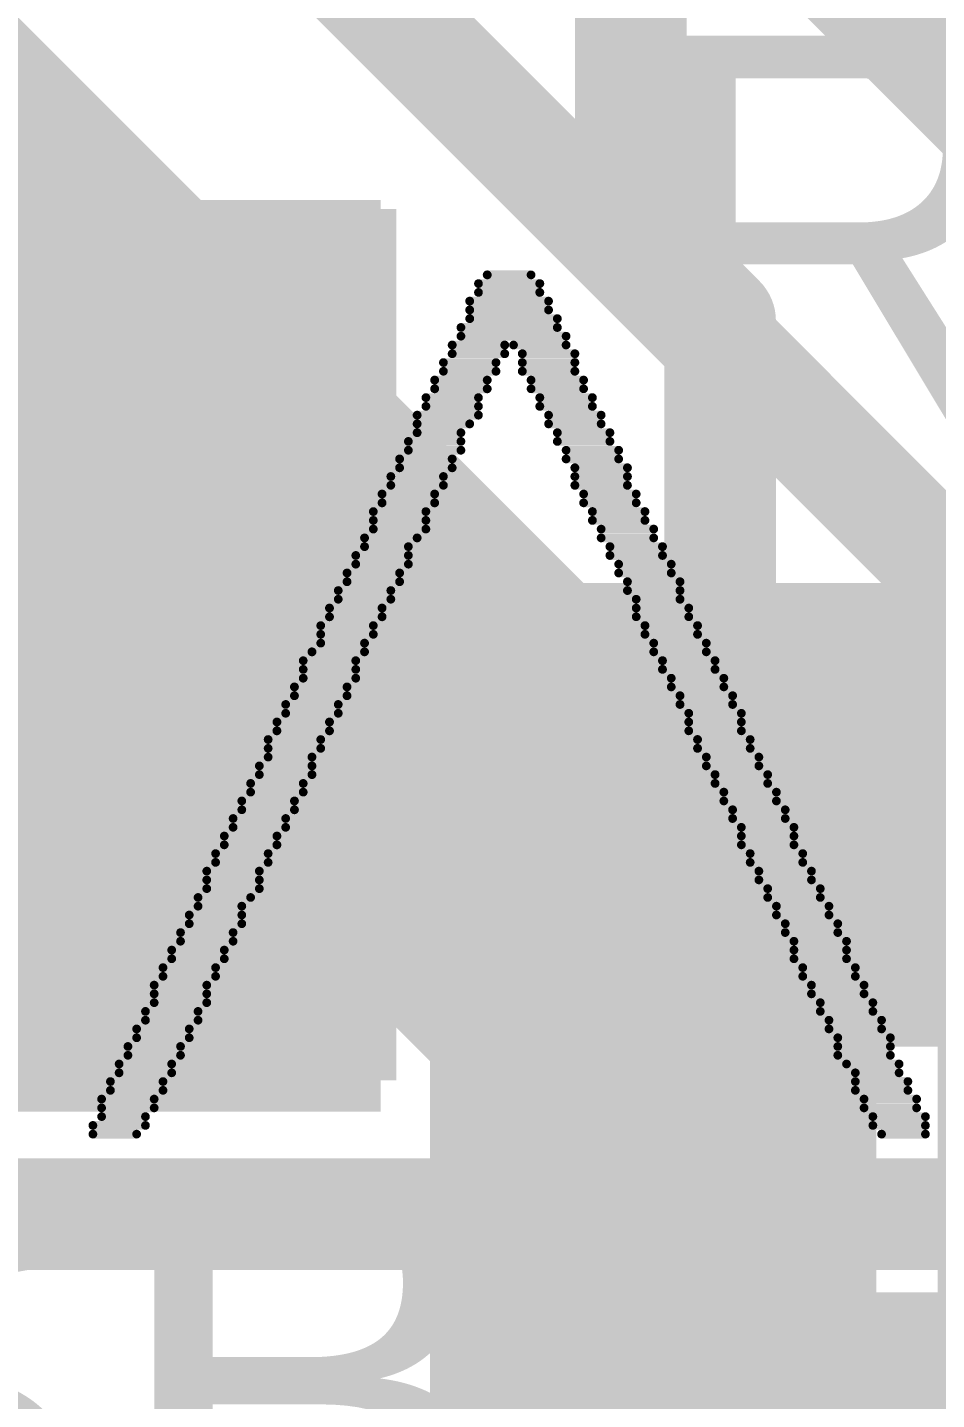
# Model space of a CAD drawing. Header units: millimetres. Extents: x -0.14 to 1.19, y -0.12 to 0.99.
# Drawn here: x 0.847 to 0.9284, y 0.2934 to 0.4163 of the extents above; entities that cross this region are included whole.
import ezdxf

# ---------------------------------------------------------------- set-up
doc = ezdxf.new("R2010")
doc.units = ezdxf.units.MM
doc.header["$MEASUREMENT"] = 0
for name, color, linetype in [('BottomLayer', 5, 'Continuous'), ('BottomOverlay', 54, 'Continuous'), ('TopLayer', 1, 'Continuous'), ('TopOverlay', 2, 'Continuous'), ('TopPaste', 8, 'Continuous'), ('TopSolder', 216, 'Continuous')]:
    doc.layers.add(name, color=color, linetype=linetype)
doc.styles.add('Arial', font='', dxfattribs={"height": 0.2})
doc.styles.get('Arial').set_extended_font_data('Arial')

# ---------------------------------------------------------------- blocks, each defined once
blk = doc.blocks.new('S______B______5')
at = {"layer": 'TopLayer'}
for points in [[(-0.045, -0.0175), (-0.045, 0.0175), (-0.015, 0.0175), (-0.015, -0.0175)], [(0.015, -0.0175), (0.015, 0.0175), (0.045, 0.0175), (0.045, -0.0175)]]:
    blk.add_hatch(color=1, dxfattribs=at).paths.add_polyline_path(points)
at = {"layer": 'TopPaste'}
for points in [[(-0.045, -0.0175), (-0.045, 0.0175), (-0.015, 0.0175), (-0.015, -0.0175)], [(0.015, -0.0175), (0.015, 0.0175), (0.045, 0.0175), (0.045, -0.0175)]]:
    blk.add_hatch(color=8, dxfattribs=at).paths.add_polyline_path(points)
at = {"layer": 'TopSolder'}
for points in [[(-0.049, -0.0215), (-0.049, 0.0215), (-0.011, 0.0215), (-0.011, -0.0215)], [(0.011, -0.0215), (0.011, 0.0215), (0.049, 0.0215), (0.049, -0.0215)]]:
    blk.add_hatch(color=216, dxfattribs=at).paths.add_polyline_path(points)
at = {"layer": 'TopOverlay', "const_width": 0.005}
for points in [[(-0.05, -0.022), (-0.05, 0.022)], [(0.05, 0.022), (-0.05, 0.022)], [(0.05, -0.022), (0.05, 0.022)], [(0.05, -0.022), (-0.05, -0.022)]]:
    blk.add_lwpolyline(points, dxfattribs=at)
at = {"layer": 'TopOverlay', "const_width": 0.0025}
for points in [[(-0.05125, 0.022, 1), (-0.04875, 0.022, 1)], [(-0.05125, 0.022, 1), (-0.04875, 0.022, 1)], [(0.04875, 0.022, 1), (0.05125, 0.022, 1)], [(0.04875, 0.022, 1), (0.05125, 0.022, 1)], [(-0.05125, -0.022, 1), (-0.04875, -0.022, 1)], [(-0.05125, -0.022, 1), (-0.04875, -0.022, 1)], [(0.04875, -0.022, 1), (0.05125, -0.022, 1)], [(0.04875, -0.022, 1), (0.05125, -0.022, 1)]]:
    blk.add_lwpolyline(points, format="xyb", close=True, dxfattribs=at)
blk = doc.blocks.new('SO_14_36')
at = {"layer": 'TopLayer'}
for points in [[(0.07835, -0.08819), (0.13228, -0.08819), (0.13228, -0.11181), (0.07835, -0.11181)], [(0.07835, -0.13819), (0.13228, -0.13819), (0.13228, -0.16181), (0.07835, -0.16181)]]:
    blk.add_hatch(color=1, dxfattribs=at).paths.add_polyline_path(points)
at = {"layer": 'TopPaste'}
for points in [[(0.07835, -0.08819), (0.13228, -0.08819), (0.13228, -0.11181), (0.07835, -0.11181)], [(0.07835, -0.13819), (0.13228, -0.13819), (0.13228, -0.16181), (0.07835, -0.16181)]]:
    blk.add_hatch(color=8, dxfattribs=at).paths.add_polyline_path(points)
at = {"layer": 'TopSolder'}
for points in [[(0.07435, -0.08419), (0.13628, -0.08419), (0.13628, -0.11581), (0.07435, -0.11581)], [(0.07435, -0.13419), (0.13628, -0.13419), (0.13628, -0.16581), (0.07435, -0.16581)]]:
    blk.add_hatch(color=216, dxfattribs=at).paths.add_polyline_path(points)

msp = doc.modelspace()

# ---------------------------------------------------------------- hatches: boundary and pattern name
at = {"layer": 'TopLayer'}
msp.add_hatch(color=1, dxfattribs=at).paths.add_polyline_path([(0.88, 0.4), (0.81768, 0.4), (0.81768, 0.322), (0.88, 0.322)])

# ---------------------------------------------------------------- linework, layer by layer
at = {"layer": 'BottomLayer'}
for points, const_width in [([(0.868, 0.473), (1.029, 0.312)], 0.01), ([(0.797, 0.438), (0.903, 0.332)], 0.04), ([(0.848, 0.449), (1.017, 0.28)], 0.01), ([(0.903, 0.16543), (0.903, 0.332)], 0.04)]:
    msp.add_lwpolyline(points, dxfattribs=dict(at, const_width=const_width))
at = {"layer": 'BottomLayer', "const_width": 0.02}
msp.add_lwpolyline([(0.893, 0.332, 1), (0.913, 0.332, 1)], format="xyb", close=True, dxfattribs=at)
msp.add_lwpolyline([(0.893, 0.332, 1), (0.913, 0.332, 1)], format="xyb", close=True, dxfattribs=at)
at = {"layer": 'BottomOverlay', "const_width": 0.000785}
for points in [[(0.88814, 0.3941), (0.89207, 0.3941)], [(0.88735, 0.39332), (0.89285, 0.39332)], [(0.88657, 0.39175), (0.89364, 0.39175)], [(0.88735, 0.39253), (0.89285, 0.39253)], [(0.88657, 0.39096), (0.89364, 0.39096)], [(0.88578, 0.38939), (0.89442, 0.38939)], [(0.88657, 0.39018), (0.89442, 0.39018)], [(0.885, 0.38782), (0.88971, 0.38782)], [(0.88578, 0.38861), (0.89521, 0.38861)], [(0.8905, 0.38782), (0.89521, 0.38782)], [(0.885, 0.38704), (0.88971, 0.38704)], [(0.89128, 0.38704), (0.89599, 0.38704)], [(0.88421, 0.38625), (0.88892, 0.38625)], [(0.88421, 0.38547), (0.88892, 0.38547)], [(0.89128, 0.38625), (0.89599, 0.38625)], [(0.89128, 0.38547), (0.89599, 0.38547)], [(0.88343, 0.38468), (0.88814, 0.38468)], [(0.89207, 0.38468), (0.89678, 0.38468)], [(0.88264, 0.38311), (0.88735, 0.38311)], [(0.88343, 0.3839), (0.88814, 0.3839)], [(0.89207, 0.3839), (0.89678, 0.3839)], [(0.89285, 0.38311), (0.89756, 0.38311)], [(0.88264, 0.38233), (0.88735, 0.38233)], [(0.89285, 0.38233), (0.89756, 0.38233)], [(0.88186, 0.38154), (0.88735, 0.38154)], [(0.88186, 0.38076), (0.88657, 0.38076)], [(0.89364, 0.38154), (0.89835, 0.38154)], [(0.89364, 0.38076), (0.89835, 0.38076)], [(0.88186, 0.37997), (0.88578, 0.37997)], [(0.89442, 0.37997), (0.89913, 0.37997)], [(0.88107, 0.37919), (0.88578, 0.37919)], [(0.88107, 0.3784), (0.88578, 0.3784)], [(0.89442, 0.37919), (0.89913, 0.37919)], [(0.89521, 0.3784), (0.89992, 0.3784)], [(0.88029, 0.37762), (0.885, 0.37762)], [(0.88029, 0.37683), (0.885, 0.37683)], [(0.89521, 0.37762), (0.89992, 0.37762)], [(0.89599, 0.37683), (0.9007, 0.37683)], [(0.8795, 0.37605), (0.88421, 0.37605)], [(0.89599, 0.37605), (0.9007, 0.37605)], [(0.87872, 0.37448), (0.88343, 0.37448)], [(0.8795, 0.37526), (0.88421, 0.37526)], [(0.89599, 0.37526), (0.9007, 0.37526)], [(0.89678, 0.37448), (0.90149, 0.37448)], [(0.87872, 0.37369), (0.88343, 0.37369)], [(0.89678, 0.37369), (0.90149, 0.37369)], [(0.87793, 0.37291), (0.88264, 0.37291)], [(0.87793, 0.37212), (0.88264, 0.37212)], [(0.89756, 0.37291), (0.90227, 0.37291)], [(0.89756, 0.37212), (0.90227, 0.37212)], [(0.87793, 0.37134), (0.88264, 0.37134)], [(0.89835, 0.37134), (0.90306, 0.37134)], [(0.87715, 0.37055), (0.88186, 0.37055)], [(0.87715, 0.36977), (0.88107, 0.36977)], [(0.89835, 0.37055), (0.90306, 0.37055)], [(0.89913, 0.36977), (0.90384, 0.36977)], [(0.87636, 0.36898), (0.88107, 0.36898)], [(0.87636, 0.3682), (0.88107, 0.3682)], [(0.89913, 0.36898), (0.90384, 0.36898)], [(0.89992, 0.3682), (0.90463, 0.3682)], [(0.87558, 0.36741), (0.88029, 0.36741)], [(0.89992, 0.36741), (0.90463, 0.36741)], [(0.87479, 0.36584), (0.8795, 0.36584)], [(0.87558, 0.36663), (0.88029, 0.36663)], [(0.9007, 0.36663), (0.90541, 0.36663)], [(0.9007, 0.36584), (0.90541, 0.36584)], [(0.87479, 0.36506), (0.8795, 0.36506)], [(0.90149, 0.36506), (0.90541, 0.36506)], [(0.87401, 0.36427), (0.87872, 0.36427)], [(0.87401, 0.36349), (0.87872, 0.36349)], [(0.90149, 0.36427), (0.9062, 0.36427)], [(0.90149, 0.36349), (0.9062, 0.36349)], [(0.87322, 0.3627), (0.87793, 0.3627)], [(0.90227, 0.3627), (0.90698, 0.3627)], [(0.87322, 0.36192), (0.87793, 0.36192)], [(0.87322, 0.36113), (0.87715, 0.36113)], [(0.90227, 0.36192), (0.90698, 0.36192)], [(0.90306, 0.36113), (0.90777, 0.36113)], [(0.87165, 0.35956), (0.87636, 0.35956)], [(0.87244, 0.36035), (0.87715, 0.36035)], [(0.90306, 0.36035), (0.90777, 0.36035)], [(0.90384, 0.35956), (0.90855, 0.35956)], [(0.87165, 0.35878), (0.87636, 0.35878)], [(0.90384, 0.35878), (0.90855, 0.35878)], [(0.87087, 0.35721), (0.87558, 0.35721)], [(0.87165, 0.35799), (0.87636, 0.35799)], [(0.90463, 0.35799), (0.90934, 0.35799)], [(0.90463, 0.35721), (0.90934, 0.35721)], [(0.87087, 0.35642), (0.87558, 0.35642)], [(0.90541, 0.35642), (0.91012, 0.35642)], [(0.87008, 0.35564), (0.87479, 0.35564)], [(0.87008, 0.35485), (0.87479, 0.35485)], [(0.90541, 0.35564), (0.91012, 0.35564)], [(0.9062, 0.35485), (0.91091, 0.35485)], [(0.8693, 0.35407), (0.87401, 0.35407)], [(0.9062, 0.35407), (0.91091, 0.35407)], [(0.86851, 0.3525), (0.87322, 0.3525)], [(0.8693, 0.35328), (0.87401, 0.35328)], [(0.9062, 0.35328), (0.91091, 0.35328)], [(0.90698, 0.3525), (0.91169, 0.3525)], [(0.86851, 0.35171), (0.87322, 0.35171)], [(0.90698, 0.35171), (0.91169, 0.35171)], [(0.86773, 0.35014), (0.87244, 0.35014)], [(0.86851, 0.35093), (0.87244, 0.35093)], [(0.90777, 0.35093), (0.91248, 0.35093)], [(0.90777, 0.35014), (0.91248, 0.35014)], [(0.86694, 0.34857), (0.87165, 0.34857)], [(0.86773, 0.34936), (0.87244, 0.34936)], [(0.90855, 0.34936), (0.91326, 0.34936)], [(0.90855, 0.34857), (0.91326, 0.34857)], [(0.86694, 0.34779), (0.87165, 0.34779)], [(0.90934, 0.34779), (0.91405, 0.34779)], [(0.86616, 0.347), (0.87087, 0.347)], [(0.86616, 0.34621), (0.87087, 0.34621)], [(0.90934, 0.347), (0.91405, 0.347)], [(0.91012, 0.34621), (0.91483, 0.34621)], [(0.86537, 0.34543), (0.87008, 0.34543)], [(0.91012, 0.34543), (0.91483, 0.34543)], [(0.86459, 0.34386), (0.8693, 0.34386)], [(0.86537, 0.34464), (0.87008, 0.34464)], [(0.91091, 0.34464), (0.91562, 0.34464)], [(0.91091, 0.34386), (0.91562, 0.34386)], [(0.86459, 0.34307), (0.8693, 0.34307)], [(0.91091, 0.34307), (0.91562, 0.34307)], [(0.8638, 0.34229), (0.86851, 0.34229)], [(0.8638, 0.3415), (0.86851, 0.3415)], [(0.91169, 0.34229), (0.9164, 0.34229)], [(0.91169, 0.3415), (0.9164, 0.3415)], [(0.86302, 0.34072), (0.86773, 0.34072)], [(0.86302, 0.33993), (0.86773, 0.33993)], [(0.91248, 0.34072), (0.91719, 0.34072)], [(0.91248, 0.33993), (0.91719, 0.33993)], [(0.86302, 0.33915), (0.86773, 0.33915)], [(0.91326, 0.33915), (0.91797, 0.33915)], [(0.86223, 0.33836), (0.86694, 0.33836)], [(0.86223, 0.33758), (0.86616, 0.33758)], [(0.91326, 0.33836), (0.91797, 0.33836)], [(0.91405, 0.33758), (0.91876, 0.33758)], [(0.86145, 0.33679), (0.86616, 0.33679)], [(0.91405, 0.33679), (0.91876, 0.33679)], [(0.86066, 0.33522), (0.86537, 0.33522)], [(0.86145, 0.33601), (0.86616, 0.33601)], [(0.91483, 0.33601), (0.91954, 0.33601)], [(0.91483, 0.33522), (0.91954, 0.33522)], [(0.86066, 0.33444), (0.86537, 0.33444)], [(0.91562, 0.33444), (0.92033, 0.33444)], [(0.85988, 0.33365), (0.86459, 0.33365)], [(0.85988, 0.33287), (0.86459, 0.33287)], [(0.91562, 0.33365), (0.92033, 0.33365)], [(0.91562, 0.33287), (0.92033, 0.33287)], [(0.85909, 0.33208), (0.8638, 0.33208)], [(0.85909, 0.3313), (0.8638, 0.3313)], [(0.9164, 0.33208), (0.92111, 0.33208)], [(0.9164, 0.3313), (0.92111, 0.3313)], [(0.85831, 0.33051), (0.86302, 0.33051)], [(0.91719, 0.33051), (0.9219, 0.33051)], [(0.85831, 0.32973), (0.86302, 0.32973)], [(0.85831, 0.32894), (0.86302, 0.32894)], [(0.91719, 0.32973), (0.9219, 0.32973)], [(0.91797, 0.32894), (0.92268, 0.32894)], [(0.85752, 0.32816), (0.86223, 0.32816)], [(0.91797, 0.32816), (0.92268, 0.32816)], [(0.85674, 0.32659), (0.86145, 0.32659)], [(0.85752, 0.32737), (0.86223, 0.32737)], [(0.91876, 0.32737), (0.92347, 0.32737)], [(0.91876, 0.32659), (0.92347, 0.32659)], [(0.85674, 0.3258), (0.86145, 0.3258)], [(0.91954, 0.3258), (0.92425, 0.3258)], [(0.85595, 0.32502), (0.86066, 0.32502)], [(0.85595, 0.32423), (0.86066, 0.32423)], [(0.91954, 0.32502), (0.92425, 0.32502)], [(0.91954, 0.32423), (0.92425, 0.32423)], [(0.85517, 0.32345), (0.85988, 0.32345)], [(0.92033, 0.32345), (0.92504, 0.32345)], [(0.85438, 0.32188), (0.85909, 0.32188)], [(0.85517, 0.32266), (0.85988, 0.32266)], [(0.92111, 0.32266), (0.92504, 0.32266)], [(0.92111, 0.32188), (0.92582, 0.32188)], [(0.8536, 0.32031), (0.85831, 0.32031)], [(0.85438, 0.32109), (0.85909, 0.32109)], [(0.92111, 0.32109), (0.92582, 0.32109)], [(0.9219, 0.32031), (0.92661, 0.32031)], [(0.8536, 0.31952), (0.85831, 0.31952)], [(0.9219, 0.31952), (0.92661, 0.31952)], [(0.85281, 0.31795), (0.85752, 0.31795)], [(0.8536, 0.31874), (0.85752, 0.31874)], [(0.92268, 0.31874), (0.92739, 0.31874)], [(0.92268, 0.31795), (0.92739, 0.31795)], [(0.85281, 0.31717), (0.85674, 0.31717)], [(0.92347, 0.31717), (0.92739, 0.31717)]]:
    msp.add_lwpolyline(points, dxfattribs=at)
at = {"layer": 'BottomOverlay', "const_width": 0.000392}
for points in [[(0.88794, 0.3941, 1), (0.88834, 0.3941, 1)], [(0.89187, 0.3941, 1), (0.89226, 0.3941, 1)], [(0.88716, 0.39332, 1), (0.88755, 0.39332, 1)], [(0.89265, 0.39332, 1), (0.89305, 0.39332, 1)], [(0.88637, 0.39175, 1), (0.88677, 0.39175, 1)], [(0.88716, 0.39253, 1), (0.88755, 0.39253, 1)], [(0.89265, 0.39253, 1), (0.89305, 0.39253, 1)], [(0.89344, 0.39175, 1), (0.89383, 0.39175, 1)], [(0.88637, 0.39096, 1), (0.88677, 0.39096, 1)], [(0.89344, 0.39096, 1), (0.89383, 0.39096, 1)], [(0.88559, 0.38939, 1), (0.88598, 0.38939, 1)], [(0.88637, 0.39018, 1), (0.88677, 0.39018, 1)], [(0.89422, 0.39018, 1), (0.89462, 0.39018, 1)], [(0.89422, 0.38939, 1), (0.89462, 0.38939, 1)], [(0.8848, 0.38782, 1), (0.8852, 0.38782, 1)], [(0.88559, 0.38861, 1), (0.88598, 0.38861, 1)], [(0.88951, 0.38782, 1), (0.88991, 0.38782, 1)], [(0.8903, 0.38782, 1), (0.89069, 0.38782, 1)], [(0.89501, 0.38861, 1), (0.8954, 0.38861, 1)], [(0.89501, 0.38782, 1), (0.8954, 0.38782, 1)], [(0.8848, 0.38704, 1), (0.8852, 0.38704, 1)], [(0.88951, 0.38704, 1), (0.88991, 0.38704, 1)], [(0.89108, 0.38704, 1), (0.89148, 0.38704, 1)], [(0.89579, 0.38704, 1), (0.89619, 0.38704, 1)], [(0.88402, 0.38625, 1), (0.88441, 0.38625, 1)], [(0.88402, 0.38547, 1), (0.88441, 0.38547, 1)], [(0.88873, 0.38625, 1), (0.88912, 0.38625, 1)], [(0.88873, 0.38547, 1), (0.88912, 0.38547, 1)], [(0.89108, 0.38625, 1), (0.89148, 0.38625, 1)], [(0.89108, 0.38547, 1), (0.89148, 0.38547, 1)], [(0.89579, 0.38625, 1), (0.89619, 0.38625, 1)], [(0.89579, 0.38547, 1), (0.89619, 0.38547, 1)], [(0.88323, 0.38468, 1), (0.88363, 0.38468, 1)], [(0.88794, 0.38468, 1), (0.88834, 0.38468, 1)], [(0.89187, 0.38468, 1), (0.89226, 0.38468, 1)], [(0.89658, 0.38468, 1), (0.89697, 0.38468, 1)], [(0.88245, 0.38311, 1), (0.88284, 0.38311, 1)], [(0.88323, 0.3839, 1), (0.88363, 0.3839, 1)], [(0.88716, 0.38311, 1), (0.88755, 0.38311, 1)], [(0.88794, 0.3839, 1), (0.88834, 0.3839, 1)], [(0.89187, 0.3839, 1), (0.89226, 0.3839, 1)], [(0.89265, 0.38311, 1), (0.89305, 0.38311, 1)], [(0.89658, 0.3839, 1), (0.89697, 0.3839, 1)], [(0.89736, 0.38311, 1), (0.89776, 0.38311, 1)], [(0.88245, 0.38233, 1), (0.88284, 0.38233, 1)], [(0.88716, 0.38233, 1), (0.88755, 0.38233, 1)], [(0.89265, 0.38233, 1), (0.89305, 0.38233, 1)], [(0.89736, 0.38233, 1), (0.89776, 0.38233, 1)], [(0.88166, 0.38154, 1), (0.88206, 0.38154, 1)], [(0.88166, 0.38076, 1), (0.88206, 0.38076, 1)], [(0.88637, 0.38076, 1), (0.88677, 0.38076, 1)], [(0.88716, 0.38154, 1), (0.88755, 0.38154, 1)], [(0.89344, 0.38154, 1), (0.89383, 0.38154, 1)], [(0.89344, 0.38076, 1), (0.89383, 0.38076, 1)], [(0.89815, 0.38154, 1), (0.89854, 0.38154, 1)], [(0.89815, 0.38076, 1), (0.89854, 0.38076, 1)], [(0.88166, 0.37997, 1), (0.88206, 0.37997, 1)], [(0.88559, 0.37997, 1), (0.88598, 0.37997, 1)], [(0.89422, 0.37997, 1), (0.89462, 0.37997, 1)], [(0.89893, 0.37997, 1), (0.89933, 0.37997, 1)], [(0.88088, 0.37919, 1), (0.88127, 0.37919, 1)], [(0.88088, 0.3784, 1), (0.88127, 0.3784, 1)], [(0.88559, 0.37919, 1), (0.88598, 0.37919, 1)], [(0.88559, 0.3784, 1), (0.88598, 0.3784, 1)], [(0.89422, 0.37919, 1), (0.89462, 0.37919, 1)], [(0.89501, 0.3784, 1), (0.8954, 0.3784, 1)], [(0.89893, 0.37919, 1), (0.89933, 0.37919, 1)], [(0.89972, 0.3784, 1), (0.90011, 0.3784, 1)], [(0.88009, 0.37762, 1), (0.88049, 0.37762, 1)], [(0.88009, 0.37683, 1), (0.88049, 0.37683, 1)], [(0.8848, 0.37762, 1), (0.8852, 0.37762, 1)], [(0.8848, 0.37683, 1), (0.8852, 0.37683, 1)], [(0.89501, 0.37762, 1), (0.8954, 0.37762, 1)], [(0.89579, 0.37683, 1), (0.89619, 0.37683, 1)], [(0.89972, 0.37762, 1), (0.90011, 0.37762, 1)], [(0.9005, 0.37683, 1), (0.9009, 0.37683, 1)], [(0.87931, 0.37605, 1), (0.8797, 0.37605, 1)], [(0.88402, 0.37605, 1), (0.88441, 0.37605, 1)], [(0.89579, 0.37605, 1), (0.89619, 0.37605, 1)], [(0.9005, 0.37605, 1), (0.9009, 0.37605, 1)], [(0.87852, 0.37448, 1), (0.87892, 0.37448, 1)], [(0.87931, 0.37526, 1), (0.8797, 0.37526, 1)], [(0.88323, 0.37448, 1), (0.88363, 0.37448, 1)], [(0.88402, 0.37526, 1), (0.88441, 0.37526, 1)], [(0.89579, 0.37526, 1), (0.89619, 0.37526, 1)], [(0.89658, 0.37448, 1), (0.89697, 0.37448, 1)], [(0.9005, 0.37526, 1), (0.9009, 0.37526, 1)], [(0.90129, 0.37448, 1), (0.90168, 0.37448, 1)], [(0.87852, 0.37369, 1), (0.87892, 0.37369, 1)], [(0.88323, 0.37369, 1), (0.88363, 0.37369, 1)], [(0.89658, 0.37369, 1), (0.89697, 0.37369, 1)], [(0.90129, 0.37369, 1), (0.90168, 0.37369, 1)], [(0.87774, 0.37291, 1), (0.87813, 0.37291, 1)], [(0.87774, 0.37212, 1), (0.87813, 0.37212, 1)], [(0.88245, 0.37291, 1), (0.88284, 0.37291, 1)], [(0.88245, 0.37212, 1), (0.88284, 0.37212, 1)], [(0.89736, 0.37291, 1), (0.89776, 0.37291, 1)], [(0.89736, 0.37212, 1), (0.89776, 0.37212, 1)], [(0.90207, 0.37291, 1), (0.90247, 0.37291, 1)], [(0.90207, 0.37212, 1), (0.90247, 0.37212, 1)], [(0.87774, 0.37134, 1), (0.87813, 0.37134, 1)], [(0.88245, 0.37134, 1), (0.88284, 0.37134, 1)], [(0.89815, 0.37134, 1), (0.89854, 0.37134, 1)], [(0.90286, 0.37134, 1), (0.90325, 0.37134, 1)], [(0.87695, 0.37055, 1), (0.87735, 0.37055, 1)], [(0.87695, 0.36977, 1), (0.87735, 0.36977, 1)], [(0.88088, 0.36977, 1), (0.88127, 0.36977, 1)], [(0.88166, 0.37055, 1), (0.88206, 0.37055, 1)], [(0.89815, 0.37055, 1), (0.89854, 0.37055, 1)], [(0.89893, 0.36977, 1), (0.89933, 0.36977, 1)], [(0.90286, 0.37055, 1), (0.90325, 0.37055, 1)], [(0.90364, 0.36977, 1), (0.90404, 0.36977, 1)], [(0.87617, 0.36898, 1), (0.87656, 0.36898, 1)], [(0.87617, 0.3682, 1), (0.87656, 0.3682, 1)], [(0.88088, 0.36898, 1), (0.88127, 0.36898, 1)], [(0.88088, 0.3682, 1), (0.88127, 0.3682, 1)], [(0.89893, 0.36898, 1), (0.89933, 0.36898, 1)], [(0.89972, 0.3682, 1), (0.90011, 0.3682, 1)], [(0.90364, 0.36898, 1), (0.90404, 0.36898, 1)], [(0.90443, 0.3682, 1), (0.90482, 0.3682, 1)], [(0.87538, 0.36741, 1), (0.87578, 0.36741, 1)], [(0.88009, 0.36741, 1), (0.88049, 0.36741, 1)], [(0.89972, 0.36741, 1), (0.90011, 0.36741, 1)], [(0.90443, 0.36741, 1), (0.90482, 0.36741, 1)], [(0.8746, 0.36584, 1), (0.87499, 0.36584, 1)], [(0.87538, 0.36663, 1), (0.87578, 0.36663, 1)], [(0.87931, 0.36584, 1), (0.8797, 0.36584, 1)], [(0.88009, 0.36663, 1), (0.88049, 0.36663, 1)], [(0.9005, 0.36663, 1), (0.9009, 0.36663, 1)], [(0.9005, 0.36584, 1), (0.9009, 0.36584, 1)], [(0.90521, 0.36663, 1), (0.90561, 0.36663, 1)], [(0.90521, 0.36584, 1), (0.90561, 0.36584, 1)], [(0.8746, 0.36506, 1), (0.87499, 0.36506, 1)], [(0.87931, 0.36506, 1), (0.8797, 0.36506, 1)], [(0.90129, 0.36506, 1), (0.90168, 0.36506, 1)], [(0.90521, 0.36506, 1), (0.90561, 0.36506, 1)], [(0.87381, 0.36427, 1), (0.87421, 0.36427, 1)], [(0.87381, 0.36349, 1), (0.87421, 0.36349, 1)], [(0.87852, 0.36427, 1), (0.87892, 0.36427, 1)], [(0.87852, 0.36349, 1), (0.87892, 0.36349, 1)], [(0.90129, 0.36427, 1), (0.90168, 0.36427, 1)], [(0.90129, 0.36349, 1), (0.90168, 0.36349, 1)], [(0.906, 0.36427, 1), (0.90639, 0.36427, 1)], [(0.906, 0.36349, 1), (0.90639, 0.36349, 1)], [(0.87303, 0.3627, 1), (0.87342, 0.3627, 1)], [(0.87774, 0.3627, 1), (0.87813, 0.3627, 1)], [(0.90207, 0.3627, 1), (0.90247, 0.3627, 1)], [(0.90678, 0.3627, 1), (0.90718, 0.3627, 1)], [(0.87303, 0.36192, 1), (0.87342, 0.36192, 1)], [(0.87303, 0.36113, 1), (0.87342, 0.36113, 1)], [(0.87695, 0.36113, 1), (0.87735, 0.36113, 1)], [(0.87774, 0.36192, 1), (0.87813, 0.36192, 1)], [(0.90207, 0.36192, 1), (0.90247, 0.36192, 1)], [(0.90286, 0.36113, 1), (0.90325, 0.36113, 1)], [(0.90678, 0.36192, 1), (0.90718, 0.36192, 1)], [(0.90757, 0.36113, 1), (0.90796, 0.36113, 1)], [(0.87146, 0.35956, 1), (0.87185, 0.35956, 1)], [(0.87224, 0.36035, 1), (0.87264, 0.36035, 1)], [(0.87617, 0.35956, 1), (0.87656, 0.35956, 1)], [(0.87695, 0.36035, 1), (0.87735, 0.36035, 1)], [(0.90286, 0.36035, 1), (0.90325, 0.36035, 1)], [(0.90364, 0.35956, 1), (0.90404, 0.35956, 1)], [(0.90757, 0.36035, 1), (0.90796, 0.36035, 1)], [(0.90835, 0.35956, 1), (0.90875, 0.35956, 1)], [(0.87146, 0.35878, 1), (0.87185, 0.35878, 1)], [(0.87617, 0.35878, 1), (0.87656, 0.35878, 1)], [(0.90364, 0.35878, 1), (0.90404, 0.35878, 1)], [(0.90835, 0.35878, 1), (0.90875, 0.35878, 1)], [(0.87067, 0.35721, 1), (0.87107, 0.35721, 1)], [(0.87146, 0.35799, 1), (0.87185, 0.35799, 1)], [(0.87538, 0.35721, 1), (0.87578, 0.35721, 1)], [(0.87617, 0.35799, 1), (0.87656, 0.35799, 1)], [(0.90443, 0.35799, 1), (0.90482, 0.35799, 1)], [(0.90443, 0.35721, 1), (0.90482, 0.35721, 1)], [(0.90914, 0.35799, 1), (0.90953, 0.35799, 1)], [(0.90914, 0.35721, 1), (0.90953, 0.35721, 1)], [(0.87067, 0.35642, 1), (0.87107, 0.35642, 1)], [(0.87538, 0.35642, 1), (0.87578, 0.35642, 1)], [(0.90521, 0.35642, 1), (0.90561, 0.35642, 1)], [(0.90992, 0.35642, 1), (0.91032, 0.35642, 1)], [(0.86989, 0.35564, 1), (0.87028, 0.35564, 1)], [(0.86989, 0.35485, 1), (0.87028, 0.35485, 1)], [(0.8746, 0.35564, 1), (0.87499, 0.35564, 1)], [(0.8746, 0.35485, 1), (0.87499, 0.35485, 1)], [(0.90521, 0.35564, 1), (0.90561, 0.35564, 1)], [(0.906, 0.35485, 1), (0.90639, 0.35485, 1)], [(0.90992, 0.35564, 1), (0.91032, 0.35564, 1)], [(0.91071, 0.35485, 1), (0.9111, 0.35485, 1)], [(0.8691, 0.35407, 1), (0.8695, 0.35407, 1)], [(0.87381, 0.35407, 1), (0.87421, 0.35407, 1)], [(0.906, 0.35407, 1), (0.90639, 0.35407, 1)], [(0.91071, 0.35407, 1), (0.9111, 0.35407, 1)], [(0.86832, 0.3525, 1), (0.86871, 0.3525, 1)], [(0.8691, 0.35328, 1), (0.8695, 0.35328, 1)], [(0.87303, 0.3525, 1), (0.87342, 0.3525, 1)], [(0.87381, 0.35328, 1), (0.87421, 0.35328, 1)], [(0.906, 0.35328, 1), (0.90639, 0.35328, 1)], [(0.90678, 0.3525, 1), (0.90718, 0.3525, 1)], [(0.91071, 0.35328, 1), (0.9111, 0.35328, 1)], [(0.9115, 0.3525, 1), (0.91189, 0.3525, 1)], [(0.86832, 0.35171, 1), (0.86871, 0.35171, 1)], [(0.87303, 0.35171, 1), (0.87342, 0.35171, 1)], [(0.90678, 0.35171, 1), (0.90718, 0.35171, 1)], [(0.9115, 0.35171, 1), (0.91189, 0.35171, 1)], [(0.86753, 0.35014, 1), (0.86792, 0.35014, 1)], [(0.86832, 0.35093, 1), (0.86871, 0.35093, 1)], [(0.87224, 0.35093, 1), (0.87264, 0.35093, 1)], [(0.87224, 0.35014, 1), (0.87264, 0.35014, 1)], [(0.90757, 0.35093, 1), (0.90796, 0.35093, 1)], [(0.90757, 0.35014, 1), (0.90796, 0.35014, 1)], [(0.91228, 0.35093, 1), (0.91267, 0.35093, 1)], [(0.91228, 0.35014, 1), (0.91267, 0.35014, 1)], [(0.86675, 0.34857, 1), (0.86714, 0.34857, 1)], [(0.86753, 0.34936, 1), (0.86792, 0.34936, 1)], [(0.87146, 0.34857, 1), (0.87185, 0.34857, 1)], [(0.87224, 0.34936, 1), (0.87264, 0.34936, 1)], [(0.90835, 0.34936, 1), (0.90875, 0.34936, 1)], [(0.90835, 0.34857, 1), (0.90875, 0.34857, 1)], [(0.91307, 0.34936, 1), (0.91346, 0.34936, 1)], [(0.91307, 0.34857, 1), (0.91346, 0.34857, 1)], [(0.86675, 0.34779, 1), (0.86714, 0.34779, 1)], [(0.87146, 0.34779, 1), (0.87185, 0.34779, 1)], [(0.90914, 0.34779, 1), (0.90953, 0.34779, 1)], [(0.91385, 0.34779, 1), (0.91424, 0.34779, 1)], [(0.86596, 0.347, 1), (0.86635, 0.347, 1)], [(0.86596, 0.34621, 1), (0.86635, 0.34621, 1)], [(0.87067, 0.347, 1), (0.87107, 0.347, 1)], [(0.87067, 0.34621, 1), (0.87107, 0.34621, 1)], [(0.90914, 0.347, 1), (0.90953, 0.347, 1)], [(0.90992, 0.34621, 1), (0.91032, 0.34621, 1)], [(0.91385, 0.347, 1), (0.91424, 0.347, 1)], [(0.91464, 0.34621, 1), (0.91503, 0.34621, 1)], [(0.86518, 0.34543, 1), (0.86557, 0.34543, 1)], [(0.86989, 0.34543, 1), (0.87028, 0.34543, 1)], [(0.90992, 0.34543, 1), (0.91032, 0.34543, 1)], [(0.91464, 0.34543, 1), (0.91503, 0.34543, 1)], [(0.86439, 0.34386, 1), (0.86478, 0.34386, 1)], [(0.86518, 0.34464, 1), (0.86557, 0.34464, 1)], [(0.8691, 0.34386, 1), (0.8695, 0.34386, 1)], [(0.86989, 0.34464, 1), (0.87028, 0.34464, 1)], [(0.91071, 0.34464, 1), (0.9111, 0.34464, 1)], [(0.91071, 0.34386, 1), (0.9111, 0.34386, 1)], [(0.91542, 0.34464, 1), (0.91581, 0.34464, 1)], [(0.91542, 0.34386, 1), (0.91581, 0.34386, 1)], [(0.86439, 0.34307, 1), (0.86478, 0.34307, 1)], [(0.8691, 0.34307, 1), (0.8695, 0.34307, 1)], [(0.91071, 0.34307, 1), (0.9111, 0.34307, 1)], [(0.91542, 0.34307, 1), (0.91581, 0.34307, 1)], [(0.86361, 0.34229, 1), (0.864, 0.34229, 1)], [(0.86361, 0.3415, 1), (0.864, 0.3415, 1)], [(0.86832, 0.34229, 1), (0.86871, 0.34229, 1)], [(0.86832, 0.3415, 1), (0.86871, 0.3415, 1)], [(0.9115, 0.34229, 1), (0.91189, 0.34229, 1)], [(0.9115, 0.3415, 1), (0.91189, 0.3415, 1)], [(0.91621, 0.34229, 1), (0.9166, 0.34229, 1)], [(0.91621, 0.3415, 1), (0.9166, 0.3415, 1)], [(0.86282, 0.34072, 1), (0.86321, 0.34072, 1)], [(0.86282, 0.33993, 1), (0.86321, 0.33993, 1)], [(0.86753, 0.34072, 1), (0.86792, 0.34072, 1)], [(0.86753, 0.33993, 1), (0.86792, 0.33993, 1)], [(0.91228, 0.34072, 1), (0.91267, 0.34072, 1)], [(0.91228, 0.33993, 1), (0.91267, 0.33993, 1)], [(0.91699, 0.34072, 1), (0.91738, 0.34072, 1)], [(0.91699, 0.33993, 1), (0.91738, 0.33993, 1)], [(0.86282, 0.33915, 1), (0.86321, 0.33915, 1)], [(0.86753, 0.33915, 1), (0.86792, 0.33915, 1)], [(0.91307, 0.33915, 1), (0.91346, 0.33915, 1)], [(0.91778, 0.33915, 1), (0.91817, 0.33915, 1)], [(0.86204, 0.33836, 1), (0.86243, 0.33836, 1)], [(0.86204, 0.33758, 1), (0.86243, 0.33758, 1)], [(0.86596, 0.33758, 1), (0.86635, 0.33758, 1)], [(0.86675, 0.33836, 1), (0.86714, 0.33836, 1)], [(0.91307, 0.33836, 1), (0.91346, 0.33836, 1)], [(0.91385, 0.33758, 1), (0.91424, 0.33758, 1)], [(0.91778, 0.33836, 1), (0.91817, 0.33836, 1)], [(0.91856, 0.33758, 1), (0.91895, 0.33758, 1)], [(0.86125, 0.33679, 1), (0.86164, 0.33679, 1)], [(0.86596, 0.33679, 1), (0.86635, 0.33679, 1)], [(0.91385, 0.33679, 1), (0.91424, 0.33679, 1)], [(0.91856, 0.33679, 1), (0.91895, 0.33679, 1)], [(0.86047, 0.33522, 1), (0.86086, 0.33522, 1)], [(0.86125, 0.33601, 1), (0.86164, 0.33601, 1)], [(0.86518, 0.33522, 1), (0.86557, 0.33522, 1)], [(0.86596, 0.33601, 1), (0.86635, 0.33601, 1)], [(0.91464, 0.33601, 1), (0.91503, 0.33601, 1)], [(0.91464, 0.33522, 1), (0.91503, 0.33522, 1)], [(0.91935, 0.33601, 1), (0.91974, 0.33601, 1)], [(0.91935, 0.33522, 1), (0.91974, 0.33522, 1)], [(0.86047, 0.33444, 1), (0.86086, 0.33444, 1)], [(0.86518, 0.33444, 1), (0.86557, 0.33444, 1)], [(0.91542, 0.33444, 1), (0.91581, 0.33444, 1)], [(0.92013, 0.33444, 1), (0.92052, 0.33444, 1)], [(0.85968, 0.33365, 1), (0.86007, 0.33365, 1)], [(0.85968, 0.33287, 1), (0.86007, 0.33287, 1)], [(0.86439, 0.33365, 1), (0.86478, 0.33365, 1)], [(0.86439, 0.33287, 1), (0.86478, 0.33287, 1)], [(0.91542, 0.33365, 1), (0.91581, 0.33365, 1)], [(0.91542, 0.33287, 1), (0.91581, 0.33287, 1)], [(0.92013, 0.33365, 1), (0.92052, 0.33365, 1)], [(0.92013, 0.33287, 1), (0.92052, 0.33287, 1)], [(0.8589, 0.33208, 1), (0.85929, 0.33208, 1)], [(0.8589, 0.3313, 1), (0.85929, 0.3313, 1)], [(0.86361, 0.33208, 1), (0.864, 0.33208, 1)], [(0.86361, 0.3313, 1), (0.864, 0.3313, 1)], [(0.91621, 0.33208, 1), (0.9166, 0.33208, 1)], [(0.91621, 0.3313, 1), (0.9166, 0.3313, 1)], [(0.92092, 0.33208, 1), (0.92131, 0.33208, 1)], [(0.92092, 0.3313, 1), (0.92131, 0.3313, 1)], [(0.85811, 0.33051, 1), (0.8585, 0.33051, 1)], [(0.86282, 0.33051, 1), (0.86321, 0.33051, 1)], [(0.91699, 0.33051, 1), (0.91738, 0.33051, 1)], [(0.9217, 0.33051, 1), (0.92209, 0.33051, 1)], [(0.85811, 0.32973, 1), (0.8585, 0.32973, 1)], [(0.85811, 0.32894, 1), (0.8585, 0.32894, 1)], [(0.86282, 0.32973, 1), (0.86321, 0.32973, 1)], [(0.86282, 0.32894, 1), (0.86321, 0.32894, 1)], [(0.91699, 0.32973, 1), (0.91738, 0.32973, 1)], [(0.91778, 0.32894, 1), (0.91817, 0.32894, 1)], [(0.9217, 0.32973, 1), (0.92209, 0.32973, 1)], [(0.92249, 0.32894, 1), (0.92288, 0.32894, 1)], [(0.85733, 0.32816, 1), (0.85772, 0.32816, 1)], [(0.86204, 0.32816, 1), (0.86243, 0.32816, 1)], [(0.91778, 0.32816, 1), (0.91817, 0.32816, 1)], [(0.92249, 0.32816, 1), (0.92288, 0.32816, 1)], [(0.85654, 0.32659, 1), (0.85693, 0.32659, 1)], [(0.85733, 0.32737, 1), (0.85772, 0.32737, 1)], [(0.86125, 0.32659, 1), (0.86164, 0.32659, 1)], [(0.86204, 0.32737, 1), (0.86243, 0.32737, 1)], [(0.91856, 0.32737, 1), (0.91895, 0.32737, 1)], [(0.91856, 0.32659, 1), (0.91895, 0.32659, 1)], [(0.92327, 0.32737, 1), (0.92366, 0.32737, 1)], [(0.92327, 0.32659, 1), (0.92366, 0.32659, 1)], [(0.85654, 0.3258, 1), (0.85693, 0.3258, 1)], [(0.86125, 0.3258, 1), (0.86164, 0.3258, 1)], [(0.91935, 0.3258, 1), (0.91974, 0.3258, 1)], [(0.92406, 0.3258, 1), (0.92445, 0.3258, 1)], [(0.85576, 0.32502, 1), (0.85615, 0.32502, 1)], [(0.85576, 0.32423, 1), (0.85615, 0.32423, 1)], [(0.86047, 0.32502, 1), (0.86086, 0.32502, 1)], [(0.86047, 0.32423, 1), (0.86086, 0.32423, 1)], [(0.91935, 0.32502, 1), (0.91974, 0.32502, 1)], [(0.91935, 0.32423, 1), (0.91974, 0.32423, 1)], [(0.92406, 0.32502, 1), (0.92445, 0.32502, 1)], [(0.92406, 0.32423, 1), (0.92445, 0.32423, 1)], [(0.85497, 0.32345, 1), (0.85536, 0.32345, 1)], [(0.85968, 0.32345, 1), (0.86007, 0.32345, 1)], [(0.92013, 0.32345, 1), (0.92052, 0.32345, 1)], [(0.92484, 0.32345, 1), (0.92523, 0.32345, 1)], [(0.85419, 0.32188, 1), (0.85458, 0.32188, 1)], [(0.85497, 0.32266, 1), (0.85536, 0.32266, 1)], [(0.8589, 0.32188, 1), (0.85929, 0.32188, 1)], [(0.85968, 0.32266, 1), (0.86007, 0.32266, 1)], [(0.92092, 0.32266, 1), (0.92131, 0.32266, 1)], [(0.92092, 0.32188, 1), (0.92131, 0.32188, 1)], [(0.92484, 0.32266, 1), (0.92523, 0.32266, 1)], [(0.92563, 0.32188, 1), (0.92602, 0.32188, 1)], [(0.8534, 0.32031, 1), (0.85379, 0.32031, 1)], [(0.85419, 0.32109, 1), (0.85458, 0.32109, 1)], [(0.85811, 0.32031, 1), (0.8585, 0.32031, 1)], [(0.8589, 0.32109, 1), (0.85929, 0.32109, 1)], [(0.92092, 0.32109, 1), (0.92131, 0.32109, 1)], [(0.9217, 0.32031, 1), (0.92209, 0.32031, 1)], [(0.92563, 0.32109, 1), (0.92602, 0.32109, 1)], [(0.92641, 0.32031, 1), (0.9268, 0.32031, 1)], [(0.8534, 0.31952, 1), (0.85379, 0.31952, 1)], [(0.85811, 0.31952, 1), (0.8585, 0.31952, 1)], [(0.9217, 0.31952, 1), (0.92209, 0.31952, 1)], [(0.92641, 0.31952, 1), (0.9268, 0.31952, 1)], [(0.85262, 0.31795, 1), (0.85301, 0.31795, 1)], [(0.8534, 0.31874, 1), (0.85379, 0.31874, 1)], [(0.85733, 0.31874, 1), (0.85772, 0.31874, 1)], [(0.85733, 0.31795, 1), (0.85772, 0.31795, 1)], [(0.92249, 0.31874, 1), (0.92288, 0.31874, 1)], [(0.92249, 0.31795, 1), (0.92288, 0.31795, 1)], [(0.9272, 0.31874, 1), (0.92759, 0.31874, 1)], [(0.9272, 0.31795, 1), (0.92759, 0.31795, 1)], [(0.85262, 0.31717, 1), (0.85301, 0.31717, 1)], [(0.85654, 0.31717, 1), (0.85693, 0.31717, 1)], [(0.92327, 0.31717, 1), (0.92366, 0.31717, 1)], [(0.9272, 0.31717, 1), (0.92759, 0.31717, 1)]]:
    msp.add_lwpolyline(points, format="xyb", close=True, dxfattribs=at)
at = {"layer": 'TopLayer', "const_width": 0.01}
for points in [[(0.901, 0.398), (0.901, 0.474)], [(0.901, 0.398), (0.909, 0.39)], [(0.909, 0.344), (0.909, 0.39)], [(0.831, 0.31), (1.027, 0.31)]]:
    msp.add_lwpolyline(points, dxfattribs=at)
at = {"layer": 'TopLayer', "const_width": 0.005}
for points in [[(0.8985, 0.398, 1), (0.9035, 0.398, 1)], [(0.8985, 0.398, 1), (0.9035, 0.398, 1)], [(0.9065, 0.39, 1), (0.9115, 0.39, 1)], [(0.9065, 0.39, 1), (0.9115, 0.39, 1)], [(0.9065, 0.344, 1), (0.9115, 0.344, 1)]]:
    msp.add_lwpolyline(points, format="xyb", close=True, dxfattribs=at)

# ---------------------------------------------------------------- block references
msp.add_blockref('SO_14_36', (0.74231, 0.485))
at = {"rotation": 270}
msp.add_blockref('S______B______5', (0.909, 0.314), dxfattribs=at)

# ---------------------------------------------------------------- texts
at = {"layer": 'TopOverlay', "style": 'Arial'}
for s, height, p in [('R4', 0.035, (0.90184, 0.38051)), ('SB6', 0.04, (0.81648, 0.27421))]:
    msp.add_text(s, height=height, dxfattribs=at).set_placement(p)

doc.saveas('drawing.dxf')
